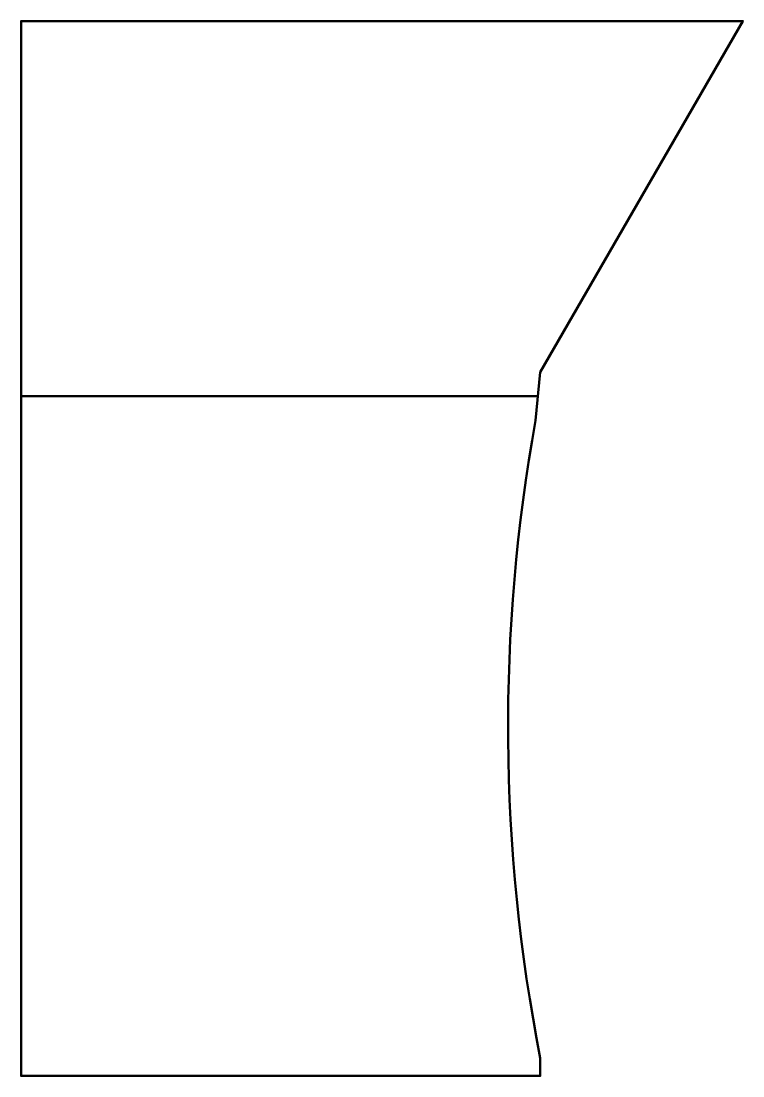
# Model space of a CAD drawing. Header units: millimetres. Extents: x 26 to 228, y 15 to 310.
import ezdxf

# ---------------------------------------------------------------- set-up
doc = ezdxf.new("R2010")
doc.units = ezdxf.units.MM
doc.layers.add('IV_BEND_DOWN', color=250, linetype='Continuous', lineweight=50)
doc.layers.add('IV_OUTER_PROFILE', color=7, linetype='Continuous', lineweight=50)

msp = doc.modelspace()

# ---------------------------------------------------------------- linework, layer by layer
at = {"layer": 'IV_BEND_DOWN'}
msp.add_line((170.32, 205.26), (25.98, 205.26), dxfattribs=at)
at = {"layer": 'IV_OUTER_PROFILE', "flags": 128}
msp.add_lwpolyline([(170.98, 212.04), (227.56, 310.04), (25.98, 310.04), (25.98, 15.47), (170.98, 15.47), (170.98, 20.47, -0.093522), (169.66, 198.47)], format="xyb", close=True, dxfattribs=at)

doc.saveas('drawing.dxf')
